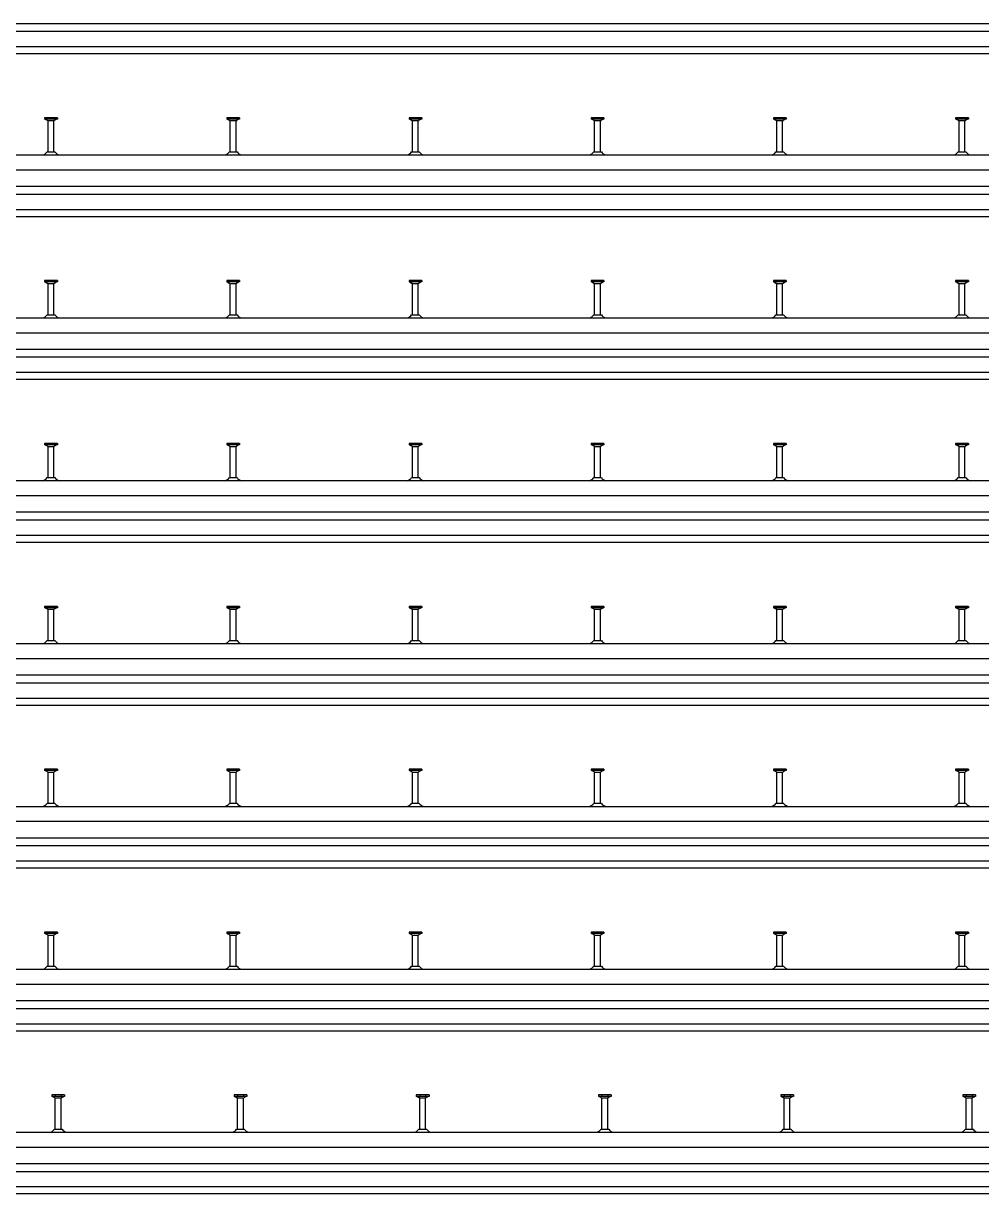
# Model space of a CAD drawing. Header units: millimetres. Extents: x -218 to 5913, y -3930 to 2743.
# Drawn here: x 1080 to 2395, y -3930 to -2324 of the extents above; entities that cross this region are included whole.
import ezdxf

# ---------------------------------------------------------------- set-up
doc = ezdxf.new("R2010")
doc.units = ezdxf.units.MM
doc.header["$LTSCALE"] = 10
doc.layers.add('HALFEN', color=2, linetype='CONTINUOUS')

msp = doc.modelspace()

# ---------------------------------------------------------------- linework, layer by layer
at = {"layer": 'HALFEN'}
for p, q in [((-156.8, -2323.7), (4143.2, -2323.7)), ((-156.8, -2334.5), (4143.2, -2334.5)), ((-156.8, -2355.5), (4143.2, -2355.5)), ((-156.8, -2365.1), (4143.2, -2365.1)), ((1127, -2453.2), (1109.5, -2453.2)), ((1109.5, -2453.2), (1109.5, -2455.1)), ((1127, -2455.1), (1109.5, -2455.1)), ((1110.2, -2455.1), (1113.8, -2457)), ((1114.2, -2453.5), (1114.2, -2454.9)), ((1122.3, -2453.5), (1122.3, -2454.9)), ((1126.2, -2455.1), (1122.7, -2457)), ((1127, -2453.2), (1127, -2455.1)), ((1377, -2453.2), (1359.5, -2453.2)), ((1359.5, -2453.2), (1359.5, -2455.1)), ((1377, -2455.1), (1359.5, -2455.1)), ((1360.2, -2455.1), (1363.8, -2457)), ((1364.2, -2453.5), (1364.2, -2454.9)), ((1372.3, -2453.5), (1372.3, -2454.9)), ((1376.2, -2455.1), (1372.7, -2457)), ((1377, -2453.2), (1377, -2455.1)), ((1609.5, -2453.2), (1609.5, -2455.1)), ((1627, -2453.2), (1609.5, -2453.2)), ((1627, -2455.1), (1609.5, -2455.1)), ((1610.2, -2455.1), (1613.8, -2457)), ((1614.2, -2453.5), (1614.2, -2454.9)), ((1622.3, -2453.5), (1622.3, -2454.9)), ((1626.2, -2455.1), (1622.7, -2457)), ((1627, -2453.2), (1627, -2455.1)), ((1877, -2453.2), (1859.5, -2453.2)), ((1859.5, -2453.2), (1859.5, -2455.1)), ((1877, -2455.1), (1859.5, -2455.1)), ((1860.2, -2455.1), (1863.8, -2457)), ((1864.2, -2453.5), (1864.2, -2454.9)), ((1872.3, -2453.5), (1872.3, -2454.9)), ((1876.2, -2455.1), (1872.7, -2457)), ((1877, -2453.2), (1877, -2455.1)), ((2109.5, -2453.2), (2109.5, -2455.1)), ((2127, -2453.2), (2109.5, -2453.2)), ((2127, -2455.1), (2109.5, -2455.1)), ((2110.2, -2455.1), (2113.8, -2457)), ((2114.2, -2453.5), (2114.2, -2454.9)), ((2122.3, -2453.5), (2122.3, -2454.9)), ((2126.2, -2455.1), (2122.7, -2457)), ((2127, -2453.2), (2127, -2455.1)), ((2377, -2453.2), (2359.5, -2453.2)), ((2359.5, -2453.2), (2359.5, -2455.1)), ((2377, -2455.1), (2359.5, -2455.1)), ((2360.2, -2455.1), (2363.8, -2457)), ((2364.2, -2453.5), (2364.2, -2454.9)), ((2372.3, -2453.5), (2372.3, -2454.9)), ((2376.2, -2455.1), (2372.7, -2457)), ((2377, -2453.2), (2377, -2455.1)), ((1114.2, -2500), (1114.2, -2457.7)), ((1114.8, -2457.2), (1121.7, -2457.2)), ((1122.2, -2500), (1122.2, -2457.7)), ((1364.2, -2500), (1364.2, -2457.7)), ((1364.8, -2457.2), (1371.7, -2457.2)), ((1372.2, -2500), (1372.2, -2457.7)), ((1614.2, -2500), (1614.2, -2457.7)), ((1614.8, -2457.2), (1621.7, -2457.2)), ((1622.2, -2500), (1622.2, -2457.7)), ((1864.2, -2500), (1864.2, -2457.7)), ((1864.8, -2457.2), (1871.7, -2457.2)), ((1872.2, -2500), (1872.2, -2457.7)), ((2114.2, -2500), (2114.2, -2457.7)), ((2114.8, -2457.2), (2121.7, -2457.2)), ((2122.2, -2500), (2122.2, -2457.7)), ((2364.2, -2500), (2364.2, -2457.7)), ((2364.8, -2457.2), (2371.7, -2457.2)), ((2372.2, -2500), (2372.2, -2457.7)), ((-156.8, -2504.2), (4393.2, -2504.2)), ((1113, -2500), (1123.5, -2500)), ((1363, -2500), (1373.5, -2500)), ((1613, -2500), (1623.5, -2500)), ((1863, -2500), (1873.5, -2500)), ((2113, -2500), (2123.5, -2500)), ((2363, -2500), (2373.5, -2500)), ((-156.8, -2524.7), (4393.2, -2524.7)), ((-156.8, -2547.2), (4393.2, -2547.2)), ((-156.8, -2558), (4393.2, -2558)), ((-156.8, -2579), (4393.2, -2579)), ((-156.8, -2588.6), (4393.2, -2588.6)), ((1127, -2676.7), (1109.5, -2676.7)), ((1109.5, -2676.7), (1109.5, -2678.6)), ((1127, -2678.6), (1109.5, -2678.6)), ((1110.2, -2678.6), (1113.8, -2680.5)), ((1114.2, -2677), (1114.2, -2678.4)), ((1114.2, -2723.5), (1114.2, -2681.2)), ((1114.8, -2680.7), (1121.7, -2680.7)), ((1122.2, -2723.5), (1122.2, -2681.2)), ((1122.3, -2677), (1122.3, -2678.4)), ((1126.2, -2678.6), (1122.7, -2680.5)), ((1127, -2676.7), (1127, -2678.6)), ((1377, -2676.7), (1359.5, -2676.7)), ((1359.5, -2676.7), (1359.5, -2678.6)), ((1377, -2678.6), (1359.5, -2678.6)), ((1360.2, -2678.6), (1363.8, -2680.5)), ((1364.2, -2677), (1364.2, -2678.4)), ((1364.2, -2723.5), (1364.2, -2681.2)), ((1364.8, -2680.7), (1371.7, -2680.7)), ((1372.2, -2723.5), (1372.2, -2681.2)), ((1372.3, -2677), (1372.3, -2678.4)), ((1376.2, -2678.6), (1372.7, -2680.5)), ((1377, -2676.7), (1377, -2678.6)), ((1609.5, -2676.7), (1609.5, -2678.6)), ((1627, -2676.7), (1609.5, -2676.7)), ((1627, -2678.6), (1609.5, -2678.6)), ((1610.2, -2678.6), (1613.8, -2680.5)), ((1614.2, -2677), (1614.2, -2678.4)), ((1614.2, -2723.5), (1614.2, -2681.2)), ((1614.8, -2680.7), (1621.7, -2680.7)), ((1622.2, -2723.5), (1622.2, -2681.2)), ((1622.3, -2677), (1622.3, -2678.4)), ((1626.2, -2678.6), (1622.7, -2680.5)), ((1627, -2676.7), (1627, -2678.6)), ((1877, -2676.7), (1859.5, -2676.7)), ((1859.5, -2676.7), (1859.5, -2678.6)), ((1877, -2678.6), (1859.5, -2678.6)), ((1860.2, -2678.6), (1863.8, -2680.5)), ((1864.2, -2677), (1864.2, -2678.4)), ((1864.2, -2723.5), (1864.2, -2681.2)), ((1864.8, -2680.7), (1871.7, -2680.7)), ((1872.2, -2723.5), (1872.2, -2681.2)), ((1872.3, -2677), (1872.3, -2678.4)), ((1876.2, -2678.6), (1872.7, -2680.5)), ((1877, -2676.7), (1877, -2678.6)), ((2109.5, -2676.7), (2109.5, -2678.6)), ((2127, -2676.7), (2109.5, -2676.7)), ((2127, -2678.6), (2109.5, -2678.6)), ((2110.2, -2678.6), (2113.8, -2680.5)), ((2114.2, -2677), (2114.2, -2678.4)), ((2114.2, -2723.5), (2114.2, -2681.2)), ((2114.8, -2680.7), (2121.7, -2680.7)), ((2122.2, -2723.5), (2122.2, -2681.2)), ((2122.3, -2677), (2122.3, -2678.4)), ((2126.2, -2678.6), (2122.7, -2680.5)), ((2127, -2676.7), (2127, -2678.6)), ((2377, -2676.7), (2359.5, -2676.7)), ((2359.5, -2676.7), (2359.5, -2678.6)), ((2377, -2678.6), (2359.5, -2678.6)), ((2360.2, -2678.6), (2363.8, -2680.5)), ((2364.2, -2677), (2364.2, -2678.4)), ((2364.2, -2723.5), (2364.2, -2681.2)), ((2364.8, -2680.7), (2371.7, -2680.7)), ((2372.2, -2723.5), (2372.2, -2681.2)), ((2372.3, -2677), (2372.3, -2678.4)), ((2376.2, -2678.6), (2372.7, -2680.5)), ((2377, -2676.7), (2377, -2678.6)), ((-156.8, -2727.7), (4643.2, -2727.7)), ((1113, -2723.5), (1123.5, -2723.5)), ((1363, -2723.5), (1373.5, -2723.5)), ((1613, -2723.5), (1623.5, -2723.5)), ((1863, -2723.5), (1873.5, -2723.5)), ((2113, -2723.5), (2123.5, -2723.5)), ((2363, -2723.5), (2373.5, -2723.5)), ((-156.8, -2748.2), (4643.2, -2748.2)), ((-156.8, -2770.7), (4643.2, -2770.7)), ((-156.8, -2781.5), (4643.2, -2781.5)), ((-156.8, -2802.5), (4643.2, -2802.5)), ((-156.8, -2812.1), (4643.2, -2812.1)), ((1127, -2900.2), (1109.5, -2900.2)), ((1109.5, -2900.2), (1109.5, -2902.1)), ((1127, -2902.1), (1109.5, -2902.1)), ((1110.2, -2902.1), (1113.8, -2904)), ((1114.2, -2900.5), (1114.2, -2901.9)), ((1114.2, -2947), (1114.2, -2904.7)), ((1114.8, -2904.2), (1121.7, -2904.2)), ((1122.2, -2947), (1122.2, -2904.7)), ((1122.3, -2900.5), (1122.3, -2901.9)), ((1126.2, -2902.1), (1122.7, -2904)), ((1127, -2900.2), (1127, -2902.1)), ((1377, -2900.2), (1359.5, -2900.2)), ((1359.5, -2900.2), (1359.5, -2902.1)), ((1377, -2902.1), (1359.5, -2902.1)), ((1360.2, -2902.1), (1363.8, -2904)), ((1364.2, -2900.5), (1364.2, -2901.9)), ((1364.2, -2947), (1364.2, -2904.7)), ((1364.8, -2904.2), (1371.7, -2904.2)), ((1372.2, -2947), (1372.2, -2904.7)), ((1372.3, -2900.5), (1372.3, -2901.9)), ((1376.2, -2902.1), (1372.7, -2904)), ((1377, -2900.2), (1377, -2902.1)), ((1609.5, -2900.2), (1609.5, -2902.1)), ((1627, -2900.2), (1609.5, -2900.2)), ((1627, -2902.1), (1609.5, -2902.1)), ((1610.2, -2902.1), (1613.8, -2904)), ((1614.2, -2900.5), (1614.2, -2901.9)), ((1614.2, -2947), (1614.2, -2904.7)), ((1614.8, -2904.2), (1621.7, -2904.2)), ((1622.2, -2947), (1622.2, -2904.7)), ((1622.3, -2900.5), (1622.3, -2901.9)), ((1626.2, -2902.1), (1622.7, -2904)), ((1627, -2900.2), (1627, -2902.1)), ((1877, -2900.2), (1859.5, -2900.2)), ((1859.5, -2900.2), (1859.5, -2902.1)), ((1877, -2902.1), (1859.5, -2902.1)), ((1860.2, -2902.1), (1863.8, -2904)), ((1864.2, -2900.5), (1864.2, -2901.9)), ((1864.2, -2947), (1864.2, -2904.7)), ((1864.8, -2904.2), (1871.7, -2904.2)), ((1872.2, -2947), (1872.2, -2904.7)), ((1872.3, -2900.5), (1872.3, -2901.9)), ((1876.2, -2902.1), (1872.7, -2904)), ((1877, -2900.2), (1877, -2902.1)), ((2109.5, -2900.2), (2109.5, -2902.1)), ((2127, -2900.2), (2109.5, -2900.2)), ((2127, -2902.1), (2109.5, -2902.1)), ((2110.2, -2902.1), (2113.8, -2904)), ((2114.2, -2900.5), (2114.2, -2901.9)), ((2114.2, -2947), (2114.2, -2904.7)), ((2114.8, -2904.2), (2121.7, -2904.2)), ((2122.2, -2947), (2122.2, -2904.7)), ((2122.3, -2900.5), (2122.3, -2901.9)), ((2126.2, -2902.1), (2122.7, -2904)), ((2127, -2900.2), (2127, -2902.1)), ((2377, -2900.2), (2359.5, -2900.2)), ((2359.5, -2900.2), (2359.5, -2902.1)), ((2377, -2902.1), (2359.5, -2902.1)), ((2360.2, -2902.1), (2363.8, -2904)), ((2364.2, -2900.5), (2364.2, -2901.9)), ((2364.2, -2947), (2364.2, -2904.7)), ((2364.8, -2904.2), (2371.7, -2904.2)), ((2372.2, -2947), (2372.2, -2904.7)), ((2372.3, -2900.5), (2372.3, -2901.9)), ((2376.2, -2902.1), (2372.7, -2904)), ((2377, -2900.2), (2377, -2902.1)), ((-156.8, -2951.2), (4893.2, -2951.2)), ((1113, -2947), (1123.5, -2947)), ((1363, -2947), (1373.5, -2947)), ((1613, -2947), (1623.5, -2947)), ((1863, -2947), (1873.5, -2947)), ((2113, -2947), (2123.5, -2947)), ((2363, -2947), (2373.5, -2947)), ((-156.8, -2971.7), (4893.2, -2971.7)), ((-156.8, -2994.2), (4893.2, -2994.2)), ((-156.8, -3005), (4893.2, -3005)), ((-156.8, -3026), (4893.2, -3026)), ((-156.8, -3035.6), (4893.2, -3035.6)), ((1127, -3123.7), (1109.5, -3123.7)), ((1109.5, -3123.7), (1109.5, -3125.6)), ((1127, -3125.6), (1109.5, -3125.6)), ((1110.2, -3125.6), (1113.8, -3127.5)), ((1114.2, -3124), (1114.2, -3125.4)), ((1114.2, -3170.5), (1114.2, -3128.2)), ((1114.8, -3127.7), (1121.7, -3127.7)), ((1122.2, -3170.5), (1122.2, -3128.2)), ((1122.3, -3124), (1122.3, -3125.4)), ((1126.2, -3125.6), (1122.7, -3127.5)), ((1127, -3123.7), (1127, -3125.6)), ((1377, -3123.7), (1359.5, -3123.7)), ((1359.5, -3123.7), (1359.5, -3125.6)), ((1377, -3125.6), (1359.5, -3125.6)), ((1360.2, -3125.6), (1363.8, -3127.5)), ((1364.2, -3124), (1364.2, -3125.4)), ((1364.2, -3170.5), (1364.2, -3128.2)), ((1364.8, -3127.7), (1371.7, -3127.7)), ((1372.2, -3170.5), (1372.2, -3128.2)), ((1372.3, -3124), (1372.3, -3125.4)), ((1376.2, -3125.6), (1372.7, -3127.5)), ((1377, -3123.7), (1377, -3125.6)), ((1609.5, -3123.7), (1609.5, -3125.6)), ((1627, -3123.7), (1609.5, -3123.7)), ((1627, -3125.6), (1609.5, -3125.6)), ((1610.2, -3125.6), (1613.8, -3127.5)), ((1614.2, -3124), (1614.2, -3125.4)), ((1614.2, -3170.5), (1614.2, -3128.2)), ((1614.8, -3127.7), (1621.7, -3127.7)), ((1622.2, -3170.5), (1622.2, -3128.2)), ((1622.3, -3124), (1622.3, -3125.4)), ((1626.2, -3125.6), (1622.7, -3127.5)), ((1627, -3123.7), (1627, -3125.6)), ((1877, -3123.7), (1859.5, -3123.7)), ((1859.5, -3123.7), (1859.5, -3125.6)), ((1877, -3125.6), (1859.5, -3125.6)), ((1860.2, -3125.6), (1863.8, -3127.5)), ((1864.2, -3124), (1864.2, -3125.4)), ((1864.2, -3170.5), (1864.2, -3128.2)), ((1864.8, -3127.7), (1871.7, -3127.7)), ((1872.2, -3170.5), (1872.2, -3128.2)), ((1872.3, -3124), (1872.3, -3125.4)), ((1876.2, -3125.6), (1872.7, -3127.5)), ((1877, -3123.7), (1877, -3125.6)), ((2109.5, -3123.7), (2109.5, -3125.6)), ((2127, -3123.7), (2109.5, -3123.7)), ((2127, -3125.6), (2109.5, -3125.6)), ((2110.2, -3125.6), (2113.8, -3127.5)), ((2114.2, -3124), (2114.2, -3125.4)), ((2114.2, -3170.5), (2114.2, -3128.2)), ((2114.8, -3127.7), (2121.7, -3127.7)), ((2122.2, -3170.5), (2122.2, -3128.2)), ((2122.3, -3124), (2122.3, -3125.4)), ((2126.2, -3125.6), (2122.7, -3127.5)), ((2127, -3123.7), (2127, -3125.6)), ((2377, -3123.7), (2359.5, -3123.7)), ((2359.5, -3123.7), (2359.5, -3125.6)), ((2377, -3125.6), (2359.5, -3125.6)), ((2360.2, -3125.6), (2363.8, -3127.5)), ((2364.2, -3124), (2364.2, -3125.4)), ((2364.2, -3170.5), (2364.2, -3128.2)), ((2364.8, -3127.7), (2371.7, -3127.7)), ((2372.2, -3170.5), (2372.2, -3128.2)), ((2372.3, -3124), (2372.3, -3125.4)), ((2376.2, -3125.6), (2372.7, -3127.5)), ((2377, -3123.7), (2377, -3125.6)), ((-156.8, -3174.7), (5143.2, -3174.7)), ((1113, -3170.5), (1123.5, -3170.5)), ((1363, -3170.5), (1373.5, -3170.5)), ((1613, -3170.5), (1623.5, -3170.5)), ((1863, -3170.5), (1873.5, -3170.5)), ((2113, -3170.5), (2123.5, -3170.5)), ((2363, -3170.5), (2373.5, -3170.5)), ((-156.8, -3195.2), (5143.2, -3195.2)), ((-156.8, -3217.7), (5143.2, -3217.7)), ((-156.8, -3228.5), (5143.2, -3228.5)), ((-156.8, -3249.5), (5143.2, -3249.5)), ((-156.8, -3259.1), (5143.2, -3259.1)), ((1127, -3347.2), (1109.5, -3347.2)), ((1109.5, -3347.2), (1109.5, -3349.1)), ((1127, -3349.1), (1109.5, -3349.1)), ((1110.2, -3349.1), (1113.8, -3351)), ((1114.2, -3347.5), (1114.2, -3348.9)), ((1114.2, -3394), (1114.2, -3351.7)), ((1114.8, -3351.2), (1121.7, -3351.2)), ((1122.2, -3394), (1122.2, -3351.7)), ((1122.3, -3347.5), (1122.3, -3348.9)), ((1126.2, -3349.1), (1122.7, -3351)), ((1127, -3347.2), (1127, -3349.1)), ((1377, -3347.2), (1359.5, -3347.2)), ((1359.5, -3347.2), (1359.5, -3349.1)), ((1377, -3349.1), (1359.5, -3349.1)), ((1360.2, -3349.1), (1363.8, -3351)), ((1364.2, -3347.5), (1364.2, -3348.9)), ((1364.2, -3394), (1364.2, -3351.7)), ((1364.8, -3351.2), (1371.7, -3351.2)), ((1372.2, -3394), (1372.2, -3351.7)), ((1372.3, -3347.5), (1372.3, -3348.9)), ((1376.2, -3349.1), (1372.7, -3351)), ((1377, -3347.2), (1377, -3349.1)), ((1609.5, -3347.2), (1609.5, -3349.1)), ((1627, -3347.2), (1609.5, -3347.2)), ((1627, -3349.1), (1609.5, -3349.1)), ((1610.2, -3349.1), (1613.8, -3351)), ((1614.2, -3347.5), (1614.2, -3348.9)), ((1614.2, -3394), (1614.2, -3351.7)), ((1614.8, -3351.2), (1621.7, -3351.2)), ((1622.2, -3394), (1622.2, -3351.7)), ((1622.3, -3347.5), (1622.3, -3348.9)), ((1626.2, -3349.1), (1622.7, -3351)), ((1627, -3347.2), (1627, -3349.1)), ((1877, -3347.2), (1859.5, -3347.2)), ((1859.5, -3347.2), (1859.5, -3349.1)), ((1877, -3349.1), (1859.5, -3349.1)), ((1860.2, -3349.1), (1863.8, -3351)), ((1864.2, -3347.5), (1864.2, -3348.9)), ((1864.2, -3394), (1864.2, -3351.7)), ((1864.8, -3351.2), (1871.7, -3351.2)), ((1872.2, -3394), (1872.2, -3351.7)), ((1872.3, -3347.5), (1872.3, -3348.9)), ((1876.2, -3349.1), (1872.7, -3351)), ((1877, -3347.2), (1877, -3349.1)), ((2109.5, -3347.2), (2109.5, -3349.1)), ((2127, -3347.2), (2109.5, -3347.2)), ((2127, -3349.1), (2109.5, -3349.1)), ((2110.2, -3349.1), (2113.8, -3351)), ((2114.2, -3347.5), (2114.2, -3348.9)), ((2114.2, -3394), (2114.2, -3351.7)), ((2114.8, -3351.2), (2121.7, -3351.2)), ((2122.2, -3394), (2122.2, -3351.7)), ((2122.3, -3347.5), (2122.3, -3348.9)), ((2126.2, -3349.1), (2122.7, -3351)), ((2127, -3347.2), (2127, -3349.1)), ((2377, -3347.2), (2359.5, -3347.2)), ((2359.5, -3347.2), (2359.5, -3349.1)), ((2377, -3349.1), (2359.5, -3349.1)), ((2360.2, -3349.1), (2363.8, -3351)), ((2364.2, -3347.5), (2364.2, -3348.9)), ((2364.2, -3394), (2364.2, -3351.7)), ((2364.8, -3351.2), (2371.7, -3351.2)), ((2372.2, -3394), (2372.2, -3351.7)), ((2372.3, -3347.5), (2372.3, -3348.9)), ((2376.2, -3349.1), (2372.7, -3351)), ((2377, -3347.2), (2377, -3349.1)), ((-156.8, -3398.2), (5393.2, -3398.2)), ((1113, -3394), (1123.5, -3394)), ((1363, -3394), (1373.5, -3394)), ((1613, -3394), (1623.5, -3394)), ((1863, -3394), (1873.5, -3394)), ((2113, -3394), (2123.5, -3394)), ((2363, -3394), (2373.5, -3394)), ((-156.8, -3418.7), (5393.2, -3418.7)), ((-156.8, -3441.2), (5393.2, -3441.2)), ((-156.8, -3452), (5393.2, -3452)), ((-156.8, -3473), (5393.2, -3473)), ((-156.8, -3482.6), (5393.2, -3482.6)), ((1127, -3570.7), (1109.5, -3570.7)), ((1109.5, -3570.7), (1109.5, -3572.6)), ((1127, -3572.6), (1109.5, -3572.6)), ((1110.2, -3572.6), (1113.8, -3574.5)), ((1114.2, -3571), (1114.2, -3572.4)), ((1114.2, -3617.5), (1114.2, -3575.2)), ((1114.8, -3574.7), (1121.7, -3574.7)), ((1122.2, -3617.5), (1122.2, -3575.2)), ((1122.3, -3571), (1122.3, -3572.4)), ((1126.2, -3572.6), (1122.7, -3574.5)), ((1127, -3570.7), (1127, -3572.6)), ((1377, -3570.7), (1359.5, -3570.7)), ((1359.5, -3570.7), (1359.5, -3572.6)), ((1377, -3572.6), (1359.5, -3572.6)), ((1360.2, -3572.6), (1363.8, -3574.5)), ((1364.2, -3571), (1364.2, -3572.4)), ((1364.2, -3617.5), (1364.2, -3575.2)), ((1364.8, -3574.7), (1371.7, -3574.7)), ((1372.2, -3617.5), (1372.2, -3575.2)), ((1372.3, -3571), (1372.3, -3572.4)), ((1376.2, -3572.6), (1372.7, -3574.5)), ((1377, -3570.7), (1377, -3572.6)), ((1609.5, -3570.7), (1609.5, -3572.6)), ((1627, -3570.7), (1609.5, -3570.7)), ((1627, -3572.6), (1609.5, -3572.6)), ((1610.2, -3572.6), (1613.8, -3574.5)), ((1614.2, -3571), (1614.2, -3572.4)), ((1614.2, -3617.5), (1614.2, -3575.2)), ((1614.8, -3574.7), (1621.7, -3574.7)), ((1622.2, -3617.5), (1622.2, -3575.2)), ((1622.3, -3571), (1622.3, -3572.4)), ((1626.2, -3572.6), (1622.7, -3574.5)), ((1627, -3570.7), (1627, -3572.6)), ((1877, -3570.7), (1859.5, -3570.7)), ((1859.5, -3570.7), (1859.5, -3572.6)), ((1877, -3572.6), (1859.5, -3572.6)), ((1860.2, -3572.6), (1863.8, -3574.5)), ((1864.2, -3571), (1864.2, -3572.4)), ((1864.2, -3617.5), (1864.2, -3575.2)), ((1864.8, -3574.7), (1871.7, -3574.7)), ((1872.2, -3617.5), (1872.2, -3575.2)), ((1872.3, -3571), (1872.3, -3572.4)), ((1876.2, -3572.6), (1872.7, -3574.5)), ((1877, -3570.7), (1877, -3572.6)), ((2109.5, -3570.7), (2109.5, -3572.6)), ((2127, -3570.7), (2109.5, -3570.7)), ((2127, -3572.6), (2109.5, -3572.6)), ((2110.2, -3572.6), (2113.8, -3574.5)), ((2114.2, -3571), (2114.2, -3572.4)), ((2114.2, -3617.5), (2114.2, -3575.2)), ((2114.8, -3574.7), (2121.7, -3574.7)), ((2122.2, -3617.5), (2122.2, -3575.2)), ((2122.3, -3571), (2122.3, -3572.4)), ((2126.2, -3572.6), (2122.7, -3574.5)), ((2127, -3570.7), (2127, -3572.6)), ((2377, -3570.7), (2359.5, -3570.7)), ((2359.5, -3570.7), (2359.5, -3572.6)), ((2377, -3572.6), (2359.5, -3572.6)), ((2360.2, -3572.6), (2363.8, -3574.5)), ((2364.2, -3571), (2364.2, -3572.4)), ((2364.2, -3617.5), (2364.2, -3575.2)), ((2364.8, -3574.7), (2371.7, -3574.7)), ((2372.2, -3617.5), (2372.2, -3575.2)), ((2372.3, -3571), (2372.3, -3572.4)), ((2376.2, -3572.6), (2372.7, -3574.5)), ((2377, -3570.7), (2377, -3572.6)), ((-156.8, -3621.7), (5643.2, -3621.7)), ((1113, -3617.5), (1123.5, -3617.5)), ((1363, -3617.5), (1373.5, -3617.5)), ((1613, -3617.5), (1623.5, -3617.5)), ((1863, -3617.5), (1873.5, -3617.5)), ((2113, -3617.5), (2123.5, -3617.5)), ((2363, -3617.5), (2373.5, -3617.5)), ((-156.8, -3642.2), (5643.2, -3642.2)), ((-156.8, -3664.7), (5643.2, -3664.7)), ((-156.8, -3675.5), (5643.2, -3675.5)), ((-156.8, -3696.5), (5643.2, -3696.5)), ((-156.8, -3706.1), (5643.2, -3706.1)), ((1119.5, -3794.2), (1119.5, -3796.1)), ((1137, -3794.2), (1119.5, -3794.2)), ((1137, -3796.1), (1119.5, -3796.1)), ((1120.2, -3796.1), (1123.8, -3798)), ((1124.2, -3794.5), (1124.2, -3795.9)), ((1124.2, -3841), (1124.2, -3798.7)), ((1124.8, -3798.2), (1131.7, -3798.2)), ((1132.2, -3841), (1132.2, -3798.7)), ((1132.3, -3794.5), (1132.3, -3795.9)), ((1136.2, -3796.1), (1132.7, -3798)), ((1137, -3794.2), (1137, -3796.1)), ((1369.5, -3794.2), (1369.5, -3796.1)), ((1387, -3794.2), (1369.5, -3794.2)), ((1387, -3796.1), (1369.5, -3796.1)), ((1370.2, -3796.1), (1373.8, -3798)), ((1374.2, -3794.5), (1374.2, -3795.9)), ((1374.2, -3841), (1374.2, -3798.7)), ((1374.8, -3798.2), (1381.7, -3798.2)), ((1382.2, -3841), (1382.2, -3798.7)), ((1382.3, -3794.5), (1382.3, -3795.9)), ((1386.2, -3796.1), (1382.7, -3798)), ((1387, -3794.2), (1387, -3796.1)), ((1619.5, -3794.2), (1619.5, -3796.1)), ((1637, -3794.2), (1619.5, -3794.2)), ((1637, -3796.1), (1619.5, -3796.1)), ((1620.2, -3796.1), (1623.8, -3798)), ((1624.2, -3794.5), (1624.2, -3795.9)), ((1624.2, -3841), (1624.2, -3798.7)), ((1624.8, -3798.2), (1631.7, -3798.2)), ((1632.2, -3841), (1632.2, -3798.7)), ((1632.3, -3794.5), (1632.3, -3795.9)), ((1636.2, -3796.1), (1632.7, -3798)), ((1637, -3794.2), (1637, -3796.1)), ((1869.5, -3794.2), (1869.5, -3796.1)), ((1887, -3794.2), (1869.5, -3794.2)), ((1887, -3796.1), (1869.5, -3796.1)), ((1870.2, -3796.1), (1873.8, -3798)), ((1874.2, -3794.5), (1874.2, -3795.9)), ((1874.2, -3841), (1874.2, -3798.7)), ((1874.8, -3798.2), (1881.7, -3798.2)), ((1882.2, -3841), (1882.2, -3798.7)), ((1882.3, -3794.5), (1882.3, -3795.9)), ((1886.2, -3796.1), (1882.7, -3798)), ((1887, -3794.2), (1887, -3796.1)), ((2119.5, -3794.2), (2119.5, -3796.1)), ((2137, -3794.2), (2119.5, -3794.2)), ((2137, -3796.1), (2119.5, -3796.1)), ((2120.2, -3796.1), (2123.8, -3798)), ((2124.2, -3794.5), (2124.2, -3795.9)), ((2124.2, -3841), (2124.2, -3798.7)), ((2124.8, -3798.2), (2131.7, -3798.2)), ((2132.2, -3841), (2132.2, -3798.7)), ((2132.3, -3794.5), (2132.3, -3795.9)), ((2136.2, -3796.1), (2132.7, -3798)), ((2137, -3794.2), (2137, -3796.1)), ((2369.5, -3794.2), (2369.5, -3796.1)), ((2387, -3794.2), (2369.5, -3794.2)), ((2387, -3796.1), (2369.5, -3796.1)), ((2370.2, -3796.1), (2373.8, -3798)), ((2374.2, -3794.5), (2374.2, -3795.9)), ((2374.2, -3841), (2374.2, -3798.7)), ((2374.8, -3798.2), (2381.7, -3798.2)), ((2382.2, -3841), (2382.2, -3798.7)), ((2382.3, -3794.5), (2382.3, -3795.9)), ((2386.2, -3796.1), (2382.7, -3798)), ((2387, -3794.2), (2387, -3796.1)), ((-156.8, -3845.2), (5913.2, -3845.2)), ((1123, -3841), (1133.5, -3841)), ((1373, -3841), (1383.5, -3841)), ((1623, -3841), (1633.5, -3841)), ((1873, -3841), (1883.5, -3841)), ((2123, -3841), (2133.5, -3841)), ((2373, -3841), (2383.5, -3841)), ((-156.8, -3865.7), (5913.2, -3865.7)), ((-156.8, -3888.2), (5913.2, -3888.2)), ((-156.8, -3899), (5913.2, -3899)), ((-156.8, -3920), (5913.2, -3920)), ((-156.8, -3929.6), (5913.2, -3929.6))]:
    msp.add_line(p, q, dxfattribs=at)
for centre, radius, start, end in [((1113.5, -2457.7), 0.8, 0, 62.3005), ((1123, -2457.7), 0.8, 117.6995, 180), ((1363.5, -2457.7), 0.8, 0, 62.3005), ((1373, -2457.7), 0.8, 117.6995, 180), ((1613.5, -2457.7), 0.8, 0, 62.3005), ((1623, -2457.7), 0.8, 117.6995, 180), ((1863.5, -2457.7), 0.8, 0, 62.3005), ((1873, -2457.7), 0.8, 117.6995, 180), ((2113.4, -2457.7), 0.8, 0, 62.3005), ((2123.1, -2457.7), 0.8, 117.6995, 180), ((2363.4, -2457.7), 0.8, 0, 62.3005), ((2373.1, -2457.7), 0.8, 117.6995, 180), ((1106.5, -2502.2), 2, 270, 283.1804), ((1104.7, -2494.5), 10, 283.1804, 326.0185), ((1131.8, -2494.5), 10, 213.9815, 256.8196), ((1130, -2502.2), 2, 256.8196, 270), ((1356.5, -2502.2), 2, 270, 283.1804), ((1354.7, -2494.5), 10, 283.1804, 326.0185), ((1381.8, -2494.5), 10, 213.9815, 256.8196), ((1380, -2502.2), 2, 256.8196, 270), ((1606.5, -2502.2), 2, 270, 283.1804), ((1604.7, -2494.5), 10, 283.1804, 326.0185), ((1631.8, -2494.5), 10, 213.9815, 256.8196), ((1630, -2502.2), 2, 256.8196, 270), ((1856.5, -2502.2), 2, 270, 283.1804), ((1854.7, -2494.5), 10, 283.1804, 326.0185), ((1881.8, -2494.5), 10, 213.9815, 256.8196), ((1880, -2502.2), 2, 256.8196, 270), ((2106.5, -2502.2), 2, 270, 283.1804), ((2104.7, -2494.5), 10, 283.1804, 326.0185), ((2131.8, -2494.5), 10, 213.9815, 256.8196), ((2130, -2502.2), 2, 256.8196, 270), ((2356.5, -2502.2), 2, 270, 283.1804), ((2354.7, -2494.5), 10, 283.1804, 326.0185), ((2381.8, -2494.5), 10, 213.9815, 256.8196), ((2380, -2502.2), 2, 256.8196, 270), ((1113.5, -2681.2), 0.8, 0, 62.3005), ((1123, -2681.2), 0.8, 117.6995, 180), ((1363.5, -2681.2), 0.8, 0, 62.3005), ((1373, -2681.2), 0.8, 117.6995, 180), ((1613.5, -2681.2), 0.8, 0, 62.3005), ((1623, -2681.2), 0.8, 117.6995, 180), ((1863.5, -2681.2), 0.8, 0, 62.3005), ((1873, -2681.2), 0.8, 117.6995, 180), ((2113.4, -2681.2), 0.8, 0, 62.3005), ((2123.1, -2681.2), 0.8, 117.6995, 180), ((2363.4, -2681.2), 0.8, 0, 62.3005), ((2373.1, -2681.2), 0.8, 117.6995, 180), ((1106.5, -2725.7), 2, 270, 283.1804), ((1104.7, -2718), 10, 283.1804, 326.0185), ((1131.8, -2718), 10, 213.9815, 256.8196), ((1130, -2725.7), 2, 256.8196, 270), ((1356.5, -2725.7), 2, 270, 283.1804), ((1354.7, -2718), 10, 283.1804, 326.0185), ((1381.8, -2718), 10, 213.9815, 256.8196), ((1380, -2725.7), 2, 256.8196, 270), ((1606.5, -2725.7), 2, 270, 283.1804), ((1604.7, -2718), 10, 283.1804, 326.0185), ((1631.8, -2718), 10, 213.9815, 256.8196), ((1630, -2725.7), 2, 256.8196, 270), ((1856.5, -2725.7), 2, 270, 283.1804), ((1854.7, -2718), 10, 283.1804, 326.0185), ((1881.8, -2718), 10, 213.9815, 256.8196), ((1880, -2725.7), 2, 256.8196, 270), ((2106.5, -2725.7), 2, 270, 283.1804), ((2104.7, -2718), 10, 283.1804, 326.0185), ((2131.8, -2718), 10, 213.9815, 256.8196), ((2130, -2725.7), 2, 256.8196, 270), ((2356.5, -2725.7), 2, 270, 283.1804), ((2354.7, -2718), 10, 283.1804, 326.0185), ((2381.8, -2718), 10, 213.9815, 256.8196), ((2380, -2725.7), 2, 256.8196, 270), ((1113.5, -2904.7), 0.8, 0, 62.3005), ((1123, -2904.7), 0.8, 117.6995, 180), ((1363.5, -2904.7), 0.8, 0, 62.3005), ((1373, -2904.7), 0.8, 117.6995, 180), ((1613.5, -2904.7), 0.8, 0, 62.3005), ((1623, -2904.7), 0.8, 117.6995, 180), ((1863.5, -2904.7), 0.8, 0, 62.3005), ((1873, -2904.7), 0.8, 117.6995, 180), ((2113.4, -2904.7), 0.8, 0, 62.3005), ((2123.1, -2904.7), 0.8, 117.6995, 180), ((2363.4, -2904.7), 0.8, 0, 62.3005), ((2373.1, -2904.7), 0.8, 117.6995, 180), ((1106.5, -2949.2), 2, 270, 283.1804), ((1104.7, -2941.5), 10, 283.1804, 326.0185), ((1131.8, -2941.5), 10, 213.9815, 256.8196), ((1130, -2949.2), 2, 256.8196, 270), ((1356.5, -2949.2), 2, 270, 283.1804), ((1354.7, -2941.5), 10, 283.1804, 326.0185), ((1381.8, -2941.5), 10, 213.9815, 256.8196), ((1380, -2949.2), 2, 256.8196, 270), ((1606.5, -2949.2), 2, 270, 283.1804), ((1604.7, -2941.5), 10, 283.1804, 326.0185), ((1631.8, -2941.5), 10, 213.9815, 256.8196), ((1630, -2949.2), 2, 256.8196, 270), ((1856.5, -2949.2), 2, 270, 283.1804), ((1854.7, -2941.5), 10, 283.1804, 326.0185), ((1881.8, -2941.5), 10, 213.9815, 256.8196), ((1880, -2949.2), 2, 256.8196, 270), ((2106.5, -2949.2), 2, 270, 283.1804), ((2104.7, -2941.5), 10, 283.1804, 326.0185), ((2131.8, -2941.5), 10, 213.9815, 256.8196), ((2130, -2949.2), 2, 256.8196, 270), ((2356.5, -2949.2), 2, 270, 283.1804), ((2354.7, -2941.5), 10, 283.1804, 326.0185), ((2381.8, -2941.5), 10, 213.9815, 256.8196), ((2380, -2949.2), 2, 256.8196, 270), ((1113.5, -3128.2), 0.8, 0, 62.3005), ((1123, -3128.2), 0.8, 117.6995, 180), ((1363.5, -3128.2), 0.8, 0, 62.3005), ((1373, -3128.2), 0.8, 117.6995, 180), ((1613.5, -3128.2), 0.8, 0, 62.3005), ((1623, -3128.2), 0.8, 117.6995, 180), ((1863.5, -3128.2), 0.8, 0, 62.3005), ((1873, -3128.2), 0.8, 117.6995, 180), ((2113.4, -3128.2), 0.8, 0, 62.3005), ((2123.1, -3128.2), 0.8, 117.6995, 180), ((2363.4, -3128.2), 0.8, 0, 62.3005), ((2373.1, -3128.2), 0.8, 117.6995, 180), ((1106.5, -3172.7), 2, 270, 283.1804), ((1104.7, -3165), 10, 283.1804, 326.0185), ((1131.8, -3165), 10, 213.9815, 256.8196), ((1130, -3172.7), 2, 256.8196, 270), ((1356.5, -3172.7), 2, 270, 283.1804), ((1354.7, -3165), 10, 283.1804, 326.0185), ((1381.8, -3165), 10, 213.9815, 256.8196), ((1380, -3172.7), 2, 256.8196, 270), ((1606.5, -3172.7), 2, 270, 283.1804), ((1604.7, -3165), 10, 283.1804, 326.0185), ((1631.8, -3165), 10, 213.9815, 256.8196), ((1630, -3172.7), 2, 256.8196, 270), ((1856.5, -3172.7), 2, 270, 283.1804), ((1854.7, -3165), 10, 283.1804, 326.0185), ((1881.8, -3165), 10, 213.9815, 256.8196), ((1880, -3172.7), 2, 256.8196, 270), ((2106.5, -3172.7), 2, 270, 283.1804), ((2104.7, -3165), 10, 283.1804, 326.0185), ((2131.8, -3165), 10, 213.9815, 256.8196), ((2130, -3172.7), 2, 256.8196, 270), ((2356.5, -3172.7), 2, 270, 283.1804), ((2354.7, -3165), 10, 283.1804, 326.0185), ((2381.8, -3165), 10, 213.9815, 256.8196), ((2380, -3172.7), 2, 256.8196, 270), ((1113.5, -3351.7), 0.8, 0, 62.3005), ((1123, -3351.7), 0.8, 117.6995, 180), ((1363.5, -3351.7), 0.8, 0, 62.3005), ((1373, -3351.7), 0.8, 117.6995, 180), ((1613.5, -3351.7), 0.8, 0, 62.3005), ((1623, -3351.7), 0.8, 117.6995, 180), ((1863.5, -3351.7), 0.8, 0, 62.3005), ((1873, -3351.7), 0.8, 117.6995, 180), ((2113.4, -3351.7), 0.8, 0, 62.3005), ((2123.1, -3351.7), 0.8, 117.6995, 180), ((2363.4, -3351.7), 0.8, 0, 62.3005), ((2373.1, -3351.7), 0.8, 117.6995, 180), ((1106.5, -3396.2), 2, 270, 283.1804), ((1104.7, -3388.5), 10, 283.1804, 326.0185), ((1131.8, -3388.5), 10, 213.9815, 256.8196), ((1130, -3396.2), 2, 256.8196, 270), ((1356.5, -3396.2), 2, 270, 283.1804), ((1354.7, -3388.5), 10, 283.1804, 326.0185), ((1381.8, -3388.5), 10, 213.9815, 256.8196), ((1380, -3396.2), 2, 256.8196, 270), ((1606.5, -3396.2), 2, 270, 283.1804), ((1604.7, -3388.5), 10, 283.1804, 326.0185), ((1631.8, -3388.5), 10, 213.9815, 256.8196), ((1630, -3396.2), 2, 256.8196, 270), ((1856.5, -3396.2), 2, 270, 283.1804), ((1854.7, -3388.5), 10, 283.1804, 326.0185), ((1881.8, -3388.5), 10, 213.9815, 256.8196), ((1880, -3396.2), 2, 256.8196, 270), ((2106.5, -3396.2), 2, 270, 283.1804), ((2104.7, -3388.5), 10, 283.1804, 326.0185), ((2131.8, -3388.5), 10, 213.9815, 256.8196), ((2130, -3396.2), 2, 256.8196, 270), ((2356.5, -3396.2), 2, 270, 283.1804), ((2354.7, -3388.5), 10, 283.1804, 326.0185), ((2381.8, -3388.5), 10, 213.9815, 256.8196), ((2380, -3396.2), 2, 256.8196, 270), ((1113.5, -3575.2), 0.8, 0, 62.3005), ((1123, -3575.2), 0.8, 117.6995, 180), ((1363.5, -3575.2), 0.8, 0, 62.3005), ((1373, -3575.2), 0.8, 117.6995, 180), ((1613.5, -3575.2), 0.8, 0, 62.3005), ((1623, -3575.2), 0.8, 117.6995, 180), ((1863.5, -3575.2), 0.8, 0, 62.3005), ((1873, -3575.2), 0.8, 117.6995, 180), ((2113.4, -3575.2), 0.8, 0, 62.3005), ((2123.1, -3575.2), 0.8, 117.6995, 180), ((2363.4, -3575.2), 0.8, 0, 62.3005), ((2373.1, -3575.2), 0.8, 117.6995, 180), ((1106.5, -3619.7), 2, 270, 283.1804), ((1104.7, -3612), 10, 283.1804, 326.0185), ((1131.8, -3612), 10, 213.9815, 256.8196), ((1130, -3619.7), 2, 256.8196, 270), ((1356.5, -3619.7), 2, 270, 283.1804), ((1354.7, -3612), 10, 283.1804, 326.0185), ((1381.8, -3612), 10, 213.9815, 256.8196), ((1380, -3619.7), 2, 256.8196, 270), ((1606.5, -3619.7), 2, 270, 283.1804), ((1604.7, -3612), 10, 283.1804, 326.0185), ((1631.8, -3612), 10, 213.9815, 256.8196), ((1630, -3619.7), 2, 256.8196, 270), ((1856.5, -3619.7), 2, 270, 283.1804), ((1854.7, -3612), 10, 283.1804, 326.0185), ((1881.8, -3612), 10, 213.9815, 256.8196), ((1880, -3619.7), 2, 256.8196, 270), ((2106.5, -3619.7), 2, 270, 283.1804), ((2104.7, -3612), 10, 283.1804, 326.0185), ((2131.8, -3612), 10, 213.9815, 256.8196), ((2130, -3619.7), 2, 256.8196, 270), ((2356.5, -3619.7), 2, 270, 283.1804), ((2354.7, -3612), 10, 283.1804, 326.0185), ((2381.8, -3612), 10, 213.9815, 256.8196), ((2380, -3619.7), 2, 256.8196, 270), ((1123.5, -3798.7), 0.8, 0, 62.3005), ((1133, -3798.7), 0.8, 117.6995, 180), ((1373.5, -3798.7), 0.8, 0, 62.3005), ((1383, -3798.7), 0.8, 117.6995, 180), ((1623.5, -3798.7), 0.8, 0, 62.3005), ((1633, -3798.7), 0.8, 117.6995, 180), ((1873.5, -3798.7), 0.8, 0, 62.3005), ((1883, -3798.7), 0.8, 117.6995, 180), ((2123.4, -3798.7), 0.8, 0, 62.3005), ((2133.1, -3798.7), 0.8, 117.6995, 180), ((2373.4, -3798.7), 0.8, 0, 62.3005), ((2383.1, -3798.7), 0.8, 117.6995, 180), ((1116.5, -3843.2), 2, 270, 283.1804), ((1114.7, -3835.5), 10, 283.1804, 326.0185), ((1141.8, -3835.5), 10, 213.9815, 256.8196), ((1140, -3843.2), 2, 256.8196, 270), ((1366.5, -3843.2), 2, 270, 283.1804), ((1364.7, -3835.5), 10, 283.1804, 326.0185), ((1391.8, -3835.5), 10, 213.9815, 256.8196), ((1390, -3843.2), 2, 256.8196, 270), ((1616.5, -3843.2), 2, 270, 283.1804), ((1614.7, -3835.5), 10, 283.1804, 326.0185), ((1641.8, -3835.5), 10, 213.9815, 256.8196), ((1640, -3843.2), 2, 256.8196, 270), ((1866.5, -3843.2), 2, 270, 283.1804), ((1864.7, -3835.5), 10, 283.1804, 326.0185), ((1891.8, -3835.5), 10, 213.9815, 256.8196), ((1890, -3843.2), 2, 256.8196, 270), ((2116.5, -3843.2), 2, 270, 283.1804), ((2114.7, -3835.5), 10, 283.1804, 326.0185), ((2141.8, -3835.5), 10, 213.9815, 256.8196), ((2140, -3843.2), 2, 256.8196, 270), ((2366.5, -3843.2), 2, 270, 283.1804), ((2364.7, -3835.5), 10, 283.1804, 326.0185), ((2391.8, -3835.5), 10, 213.9815, 256.8196), ((2390, -3843.2), 2, 256.8196, 270)]:
    msp.add_arc(centre, radius, start, end, dxfattribs=at)

doc.saveas('drawing.dxf')
